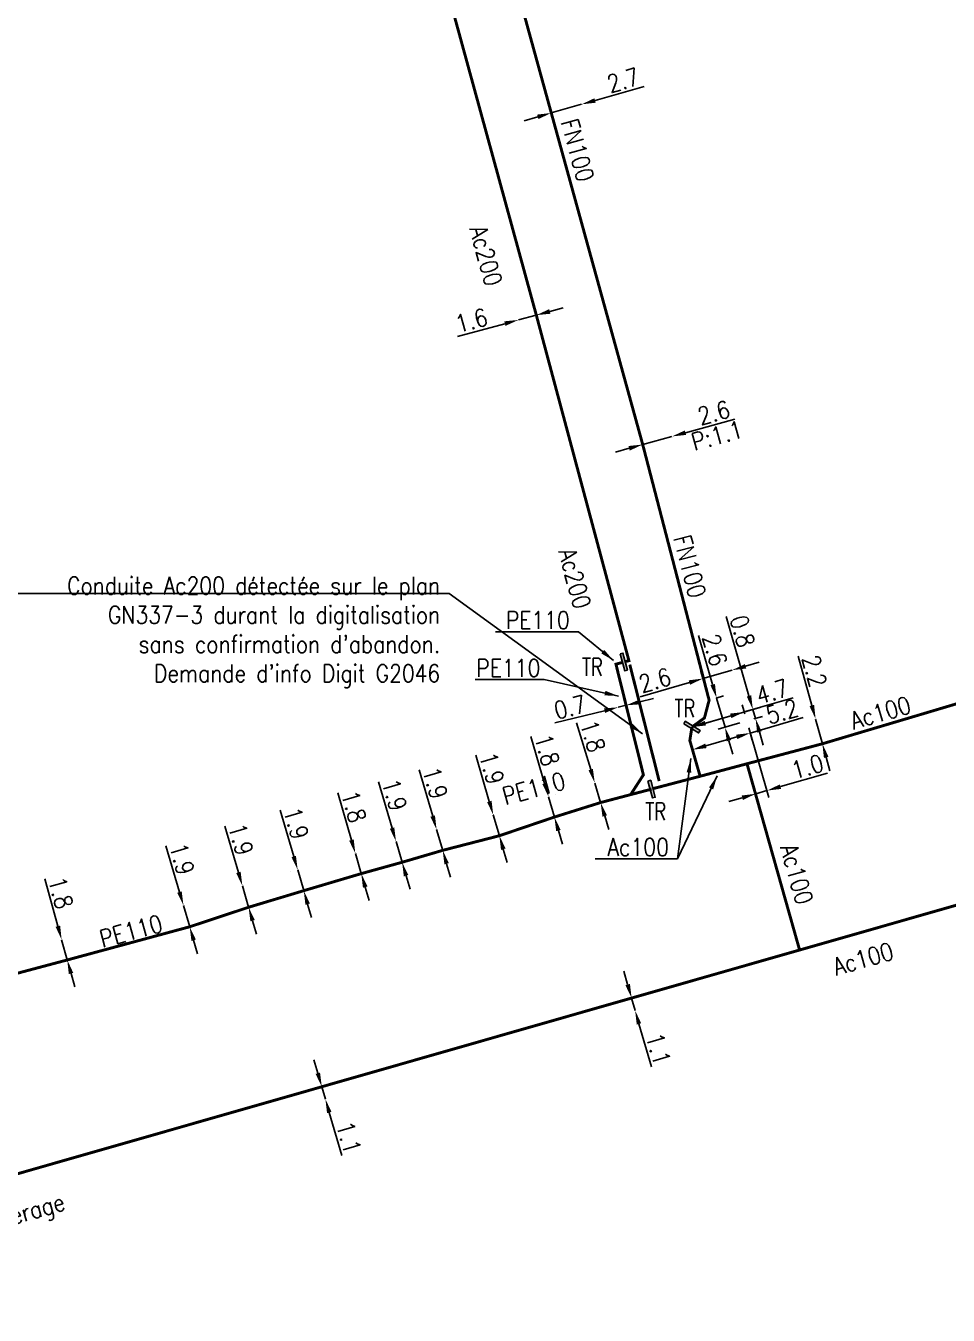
# Model space of a CAD drawing. Header units: millimetres. Extents: x 100511 to 101004, y 121645 to 122002.
# Drawn here: x 100764.4 to 100843.3, y 121654.3 to 121764.6 of the extents above; entities that cross this region are included whole.
import ezdxf
from ezdxf.enums import TextEntityAlignment as Align

# ---------------------------------------------------------------- set-up
doc = ezdxf.new("R2010")
doc.units = ezdxf.units.MM
doc.header["$PDMODE"] = 34
for name, pattern in [('L_25_AP', [2000, 1000, 1000]), ('L_25_FN', [2000, 1000, 1000]), ('L_25_PE', [2000, 1000, 1000])]:
    doc.linetypes.add(name, pattern=pattern)
doc.layers.get('0').update_dxf_attribs({"linetype": 'CONTINUOUS'})
doc.layers.get('Defpoints').update_dxf_attribs({"linetype": 'CONTINUOUS'})
for name, color, linetype in [('L_150', 1, 'CONTINUOUS'), ('L_150_NC', 1, 'CONTINUOUS'), ('L_340', 7, 'CONTINUOUS')]:
    doc.layers.add(name, color=color, linetype=linetype)
doc.layers.add('No_Print', color=7, linetype='CONTINUOUS', plot=False)
doc.styles.get("Standard").update_dxf_attribs({"font": 'romans.shx', "width": 0.85})
doc.dimstyles.get("Standard").update_dxf_attribs({"dimtxt": 1.5, "dimasz": 1.2, "dimexe": 0.625, "dimexo": 0.625, "dimgap": 0.25, "dimtad": 1, "dimdec": 1, "dimzin": 0, "dimdsep": 46, "dimtxsty": 'Standard', "dimcen": -0.5, "dimadec": 0, "dimazin": 0, "dimtfac": 1, "dimtdec": 1, "dimtmove": 0, "dimatfit": 3, "dimfxl": 1, "dimtolj": 1, "dimtzin": 0, "dimarcsym": 0})

# ---------------------------------------------------------------- blocks, each defined once
blk = doc.blocks.new('*D38')
at = {"layer": 'Defpoints', "color": 0, "linetype": 'Continuous'}
for p in [(100826.08, 121705.13), (100826.1, 121701.46), (100827.81, 121699.16)]:
    blk.add_point(p, dxfattribs=at)
at = {"layer": 'L_150', "color": 0, "linetype": 'Continuous', "lineweight": -2}
for p, q in [((100826.26, 121704.52), (100827.98, 121698.56)), ((100826.28, 121700.86), (100827.02, 121698.28)), ((100828.96, 121699.5), (100832.98, 121700.66)), ((100826.85, 121698.89), (100827.81, 121699.16)), ((100825.69, 121698.55), (100824.54, 121698.22))]:
    blk.add_line(p, q, dxfattribs=at)
at = {"layer": 'L_150', "color": 0, "linetype": 'Continuous'}
for points in [[(100828.9, 121699.69), (100829.02, 121699.31), (100827.81, 121699.16)], [(100825.64, 121698.74), (100825.75, 121698.36), (100826.85, 121698.89)]]:
    blk.add_solid(points, dxfattribs=at)
at = {"layer": 'L_150', "color": 0, "linetype": 'Continuous', "insert": (100831.27, 121701.21), "char_height": 1.5, "attachment_point": 5, "rotation": 16.1461}
blk.add_mtext('\\A1;1.0', dxfattribs=at)
blk = doc.blocks.new('*D39')
at = {"layer": 'Defpoints', "color": 0, "linetype": 'Continuous'}
for p in [(100816.23, 121681.41), (100816.53, 121680.35), (100816.53, 121680.35)]:
    blk.add_point(p, dxfattribs=at)
at = {"layer": 'L_150', "color": 0, "linetype": 'Continuous', "lineweight": -2}
for p, q in [((100815.89, 121682.56), (100815.56, 121683.72)), ((100816.23, 121681.41), (100816.53, 121680.35)), ((100816.86, 121679.2), (100817.92, 121675.52))]:
    blk.add_line(p, q, dxfattribs=at)
at = {"layer": 'L_150', "color": 0, "linetype": 'Continuous'}
for points in [[(100816.09, 121682.62), (100815.7, 121682.51), (100816.23, 121681.41)], [(100817.05, 121679.25), (100816.67, 121679.14), (100816.53, 121680.35)]]:
    blk.add_solid(points, dxfattribs=at)
at = {"layer": 'L_150', "color": 0, "linetype": 'Continuous', "insert": (100818.52, 121677.06), "char_height": 1.5, "attachment_point": 5, "rotation": 286.0248}
blk.add_mtext('\\A1;1.1', dxfattribs=at)
blk = doc.blocks.new('*D40')
at = {"layer": 'Defpoints', "color": 0, "linetype": 'Continuous'}
for p in [(100831.97, 121705.29), (100831.97, 121705.29), (100832.55, 121703.17)]:
    blk.add_point(p, dxfattribs=at)
at = {"layer": 'L_150', "color": 0, "linetype": 'Continuous', "lineweight": -2}
for p, q in [((100831.65, 121706.44), (100830.48, 121710.66)), ((100832.55, 121703.17), (100831.97, 121705.29)), ((100832.87, 121702.01), (100833.19, 121700.85))]:
    blk.add_line(p, q, dxfattribs=at)
at = {"layer": 'L_150', "color": 0, "linetype": 'Continuous'}
for points in [[(100831.84, 121706.5), (100831.45, 121706.39), (100831.97, 121705.29)], [(100833.07, 121702.06), (100832.68, 121701.96), (100832.55, 121703.17)]]:
    blk.add_solid(points, dxfattribs=at)
at = {"layer": 'L_150', "color": 0, "linetype": 'Continuous', "insert": (100831.87, 121709.39), "char_height": 1.5, "attachment_point": 5, "rotation": 285.4907}
blk.add_mtext('\\A1;2.2', dxfattribs=at)
blk = doc.blocks.new('*D41')
at = {"layer": 'Defpoints', "color": 0, "linetype": 'Continuous'}
for p in [(100815.08, 121706.29), (100815.08, 121706.29), (100815.76, 121706.46)]:
    blk.add_point(p, dxfattribs=at)
at = {"layer": 'L_150', "color": 0, "linetype": 'Continuous', "lineweight": -2}
for p, q in [((100816.93, 121706.75), (100818.09, 121707.04)), ((100813.92, 121706), (100809.67, 121704.95)), ((100815.76, 121706.46), (100815.08, 121706.29))]:
    blk.add_line(p, q, dxfattribs=at)
at = {"layer": 'L_150', "color": 0, "linetype": 'Continuous'}
for points in [[(100816.88, 121706.94), (100816.97, 121706.55), (100815.76, 121706.46)], [(100813.87, 121706.2), (100813.97, 121705.81), (100815.08, 121706.29)]]:
    blk.add_solid(points, dxfattribs=at)
at = {"layer": 'L_150', "color": 0, "linetype": 'Continuous', "insert": (100810.97, 121706.3), "char_height": 1.5, "attachment_point": 5, "rotation": 13.9279}
blk.add_mtext('\\A1;0.7', dxfattribs=at)
blk = doc.blocks.new('*D42')
at = {"layer": 'Defpoints', "color": 0, "linetype": 'Continuous'}
for p in [(100813.08, 121699.81), (100813.08, 121699.81), (100813.58, 121698.14)]:
    blk.add_point(p, dxfattribs=at)
at = {"layer": 'L_150', "color": 0, "linetype": 'Continuous', "lineweight": -2}
for p, q in [((100812.73, 121700.96), (100811.52, 121704.97)), ((100813.58, 121698.14), (100813.08, 121699.81)), ((100813.93, 121696.99), (100814.27, 121695.84))]:
    blk.add_line(p, q, dxfattribs=at)
at = {"layer": 'L_150', "color": 0, "linetype": 'Continuous'}
for points in [[(100812.92, 121701.02), (100812.54, 121700.9), (100813.08, 121699.81)], [(100814.12, 121697.05), (100813.74, 121696.93), (100813.58, 121698.14)]]:
    blk.add_solid(points, dxfattribs=at)
at = {"layer": 'L_150', "color": 0, "linetype": 'Continuous', "insert": (100812.91, 121703.83), "char_height": 1.5, "attachment_point": 5, "rotation": 286.7481}
blk.add_mtext('\\A1;1.8', dxfattribs=at)
blk = doc.blocks.new('*D43')
at = {"layer": 'Defpoints', "color": 0, "linetype": 'Continuous'}
for p in [(100809.13, 121698.62), (100809.13, 121698.62), (100809.63, 121696.9)]:
    blk.add_point(p, dxfattribs=at)
at = {"layer": 'L_150', "color": 0, "linetype": 'Continuous', "lineweight": -2}
for p, q in [((100808.79, 121699.78), (100807.61, 121703.8)), ((100809.63, 121696.9), (100809.13, 121698.62)), ((100809.72, 121698.8), (100809.72, 121698.8)), ((100810.23, 121697.07), (100810.23, 121697.07)), ((100809.97, 121695.74), (100810.31, 121694.59))]:
    blk.add_line(p, q, dxfattribs=at)
at = {"layer": 'L_150', "color": 0, "linetype": 'Continuous'}
for points in [[(100808.98, 121699.83), (100808.6, 121699.72), (100809.13, 121698.62)], [(100810.16, 121695.8), (100809.78, 121695.69), (100809.63, 121696.9)]]:
    blk.add_solid(points, dxfattribs=at)
at = {"layer": 'L_150', "color": 0, "linetype": 'Continuous', "insert": (100808.99, 121702.64), "char_height": 1.5, "attachment_point": 5, "rotation": 286.3349}
blk.add_mtext('\\A1;1.8', dxfattribs=at)
blk = doc.blocks.new('*D44')
at = {"layer": 'Defpoints', "color": 0, "linetype": 'Continuous'}
for p in [(100804.4, 121697.08), (100804.4, 121697.08), (100804.92, 121695.3)]:
    blk.add_point(p, dxfattribs=at)
at = {"layer": 'L_150', "color": 0, "linetype": 'Continuous', "lineweight": -2}
for p, q in [((100804.06, 121698.23), (100802.9, 121702.19)), ((100804.92, 121695.3), (100804.4, 121697.08)), ((100805.25, 121694.15), (100805.59, 121693))]:
    blk.add_line(p, q, dxfattribs=at)
at = {"layer": 'L_150', "color": 0, "linetype": 'Continuous'}
for points in [[(100804.25, 121698.29), (100803.87, 121698.17), (100804.4, 121697.08)], [(100805.45, 121694.21), (100805.06, 121694.09), (100804.92, 121695.3)]]:
    blk.add_solid(points, dxfattribs=at)
at = {"layer": 'L_150', "color": 0, "linetype": 'Continuous', "insert": (100804.27, 121701.07), "char_height": 1.5, "attachment_point": 5, "rotation": 286.3347}
blk.add_mtext('\\A1;1.9', dxfattribs=at)
blk = doc.blocks.new('*D45')
at = {"layer": 'Defpoints', "color": 0, "linetype": 'Continuous'}
for p in [(100799.55, 121695.83), (100799.55, 121695.83), (100800.07, 121694.05)]:
    blk.add_point(p, dxfattribs=at)
at = {"layer": 'L_150', "color": 0, "linetype": 'Continuous', "lineweight": -2}
for p, q in [((100799.22, 121696.98), (100798.05, 121700.94)), ((100800.07, 121694.05), (100799.55, 121695.83)), ((100800.41, 121692.9), (100800.75, 121691.75))]:
    blk.add_line(p, q, dxfattribs=at)
at = {"layer": 'L_150', "color": 0, "linetype": 'Continuous'}
for points in [[(100799.41, 121697.04), (100799.02, 121696.92), (100799.55, 121695.83)], [(100800.6, 121692.96), (100800.22, 121692.85), (100800.07, 121694.05)]]:
    blk.add_solid(points, dxfattribs=at)
at = {"layer": 'L_150', "color": 0, "linetype": 'Continuous', "insert": (100799.43, 121699.82), "char_height": 1.5, "attachment_point": 5, "rotation": 286.3347}
blk.add_mtext('\\A1;1.9', dxfattribs=at)
blk = doc.blocks.new('*D46')
at = {"layer": 'Defpoints', "color": 0, "linetype": 'Continuous'}
for p in [(100826.08, 121705.13), (100826.38, 121704.09), (100822.09, 121700.39)]:
    blk.add_point(p, dxfattribs=at)
at = {"layer": 'L_150', "color": 0, "linetype": 'Continuous', "lineweight": -2}
for p, q in [((100826.38, 121704.09), (100830.91, 121705.41)), ((100822.59, 121703), (100825.23, 121703.76)), ((100826.26, 121704.52), (100826.55, 121703.49)), ((100821.92, 121700.99), (100821.26, 121703.26))]:
    blk.add_line(p, q, dxfattribs=at)
at = {"layer": 'L_150', "color": 0, "linetype": 'Continuous'}
for points in [[(100825.17, 121703.95), (100825.28, 121703.57), (100826.38, 121704.09)], [(100822.53, 121703.19), (100822.64, 121702.8), (100821.43, 121702.66)]]:
    blk.add_solid(points, dxfattribs=at)
at = {"layer": 'L_150', "color": 0, "linetype": 'Continuous', "insert": (100829.1, 121705.92), "char_height": 1.5, "attachment_point": 5, "rotation": 16.1461}
blk.add_mtext('\\A1;5.2', dxfattribs=at)
blk = doc.blocks.new('*D47')
at = {"layer": 'Defpoints', "color": 0, "linetype": 'Continuous'}
for p in [(100825.86, 121705.89), (100821.39, 121704.6), (100826.08, 121705.13)]:
    blk.add_point(p, dxfattribs=at)
at = {"layer": 'L_340', "color": 0, "linetype": 'Continuous', "lineweight": -2}
for p, q in [((100825.86, 121705.89), (100830.06, 121707.11)), ((100825.91, 121705.73), (100825.68, 121706.49)), ((100822.54, 121704.93), (100824.71, 121705.56))]:
    blk.add_line(p, q, dxfattribs=at)
at = {"layer": 'L_340', "color": 0, "linetype": 'Continuous'}
for points in [[(100824.65, 121705.75), (100824.76, 121705.37), (100825.86, 121705.89)], [(100822.49, 121705.13), (100822.6, 121704.74), (100821.39, 121704.6)]]:
    blk.add_solid(points, dxfattribs=at)
at = {"layer": 'L_340', "color": 0, "linetype": 'Continuous', "insert": (100828.26, 121707.63), "char_height": 1.5, "attachment_point": 5, "rotation": 16.1461}
blk.add_mtext('\\A1;4.7', dxfattribs=at)
blk = doc.blocks.new('*D48')
at = {"layer": 'Defpoints', "color": 0, "linetype": 'Continuous'}
for p in [(100821.39, 121704.6), (100826.08, 121705.13), (100826.83, 121705.34)]:
    blk.add_point(p, dxfattribs=at)
at = {"layer": 'L_340', "color": 0, "linetype": 'Continuous', "lineweight": -2}
for p, q in [((100826.27, 121707.26), (100824.31, 121714.05)), ((100821.99, 121704.77), (100827.2, 121706.28)), ((100826.83, 121705.34), (100826.6, 121706.11)), ((100826.68, 121705.3), (100827.43, 121705.51)), ((100827.16, 121704.19), (100827.49, 121703.04))]:
    blk.add_line(p, q, dxfattribs=at)
at = {"layer": 'L_340', "color": 0, "linetype": 'Continuous'}
for points in [[(100826.46, 121707.32), (100826.08, 121707.21), (100826.6, 121706.11)], [(100827.35, 121704.24), (100826.97, 121704.13), (100826.83, 121705.34)]]:
    blk.add_solid(points, dxfattribs=at)
at = {"layer": 'L_340', "color": 0, "linetype": 'Continuous', "insert": (100825.71, 121712.8), "char_height": 1.5, "attachment_point": 5, "rotation": 286.1461}
blk.add_mtext('\\A1;0.8', dxfattribs=at)
blk = doc.blocks.new('*D49')
at = {"layer": 'Defpoints', "color": 0, "linetype": 'Continuous'}
for p in [(100824.82, 121709.47), (100824.82, 121709.47), (100822.86, 121706.9)]:
    blk.add_point(p, dxfattribs=at)
at = {"layer": 'L_150', "color": 0, "linetype": 'Continuous', "lineweight": -2}
for p, q in [((100825.98, 121709.8), (100827.13, 121710.14)), ((100822.69, 121707.5), (100822.15, 121709.35)), ((100824.82, 121709.47), (100822.33, 121708.75)), ((100821.17, 121708.41), (100816.97, 121707.2))]:
    blk.add_line(p, q, dxfattribs=at)
at = {"layer": 'L_150', "color": 0, "linetype": 'Continuous'}
for points in [[(100825.92, 121709.99), (100826.03, 121709.61), (100824.82, 121709.47)], [(100821.12, 121708.6), (100821.23, 121708.22), (100822.33, 121708.75)]]:
    blk.add_solid(points, dxfattribs=at)
at = {"layer": 'L_150', "color": 0, "linetype": 'Continuous', "insert": (100818.22, 121708.6), "char_height": 1.5, "attachment_point": 5, "rotation": 16.1461}
blk.add_mtext('\\A1;2.6', dxfattribs=at)
blk = doc.blocks.new('*D50')
at = {"layer": 'Defpoints', "color": 0, "linetype": 'Continuous'}
for p in [(100822.86, 121706.9), (100824.22, 121704.59), (100826.08, 121705.13)]:
    blk.add_point(p, dxfattribs=at)
at = {"layer": 'L_150', "color": 0, "linetype": 'Continuous', "lineweight": -2}
for p, q in [((100823.16, 121708.24), (100821.95, 121712.44)), ((100823.46, 121707.07), (100824.1, 121707.26)), ((100824.22, 121704.59), (100823.5, 121707.08)), ((100825.48, 121704.95), (100823.62, 121704.41)), ((100824.55, 121703.43), (100824.89, 121702.28))]:
    blk.add_line(p, q, dxfattribs=at)
at = {"layer": 'L_150', "color": 0, "linetype": 'Continuous'}
for points in [[(100823.36, 121708.29), (100822.97, 121708.18), (100823.5, 121707.08)], [(100824.75, 121703.49), (100824.36, 121703.38), (100824.22, 121704.59)]]:
    blk.add_solid(points, dxfattribs=at)
at = {"layer": 'L_150', "color": 0, "linetype": 'Continuous', "insert": (100823.35, 121711.19), "char_height": 1.5, "attachment_point": 5, "rotation": 286.1461}
blk.add_mtext('\\A1;2.6', dxfattribs=at)
blk = doc.blocks.new('*D51')
at = {"layer": 'Defpoints', "color": 0, "linetype": 'Continuous'}
for p in [(100819.68, 121729.47), (100819.68, 121729.47), (100817.18, 121728.78)]:
    blk.add_point(p, dxfattribs=at)
at = {"layer": 'L_150', "color": 0, "linetype": 'Continuous', "lineweight": -2}
for p, q in [((100820.84, 121729.79), (100825.05, 121730.96)), ((100817.18, 121728.78), (100819.68, 121729.47)), ((100816.02, 121728.46), (100814.86, 121728.13))]:
    blk.add_line(p, q, dxfattribs=at)
at = {"layer": 'L_150', "color": 0, "linetype": 'Continuous'}
for points in [[(100820.78, 121729.98), (100820.89, 121729.6), (100819.68, 121729.47)], [(100815.97, 121728.65), (100816.07, 121728.26), (100817.18, 121728.78)]]:
    blk.add_solid(points, dxfattribs=at)
at = {"layer": 'L_150', "color": 0, "linetype": 'Continuous', "insert": (100823.26, 121731.5), "char_height": 1.5, "attachment_point": 5, "rotation": 15.494}
blk.add_mtext('\\A1;2.6', dxfattribs=at)
blk = doc.blocks.new('*D52')
at = {"layer": 'Defpoints', "color": 0, "linetype": 'Continuous'}
for p in [(100767.48, 121686.4), (100767.48, 121686.4), (100767.96, 121684.67)]:
    blk.add_point(p, dxfattribs=at)
at = {"layer": 'L_150', "color": 0, "linetype": 'Continuous', "lineweight": -2}
for p, q in [((100767.15, 121687.56), (100766.03, 121691.6)), ((100767.96, 121684.67), (100767.48, 121686.4)), ((100768.28, 121683.51), (100768.6, 121682.36))]:
    blk.add_line(p, q, dxfattribs=at)
at = {"layer": 'L_150', "color": 0, "linetype": 'Continuous'}
for points in [[(100767.35, 121687.61), (100766.96, 121687.51), (100767.48, 121686.4)], [(100768.47, 121683.57), (100768.09, 121683.46), (100767.96, 121684.67)]]:
    blk.add_solid(points, dxfattribs=at)
at = {"layer": 'L_150', "color": 0, "linetype": 'Continuous', "insert": (100767.4, 121690.42), "char_height": 1.5, "attachment_point": 5, "rotation": 285.5466}
blk.add_mtext('\\A1;1.8', dxfattribs=at)
blk = doc.blocks.new('*D53')
at = {"layer": 'Defpoints', "color": 0, "linetype": 'Continuous'}
for p in [(100777.9, 121689.33), (100777.9, 121689.33), (100778.43, 121687.51)]:
    blk.add_point(p, dxfattribs=at)
at = {"layer": 'L_150', "color": 0, "linetype": 'Continuous', "lineweight": -2}
for p, q in [((100777.56, 121690.48), (100776.4, 121694.44)), ((100778.43, 121687.51), (100777.9, 121689.33)), ((100778.77, 121686.35), (100779.11, 121685.2))]:
    blk.add_line(p, q, dxfattribs=at)
at = {"layer": 'L_150', "color": 0, "linetype": 'Continuous'}
for points in [[(100777.75, 121690.54), (100777.37, 121690.42), (100777.9, 121689.33)], [(100778.96, 121686.41), (100778.58, 121686.3), (100778.43, 121687.51)]]:
    blk.add_solid(points, dxfattribs=at)
at = {"layer": 'L_150', "color": 0, "linetype": 'Continuous', "insert": (100777.77, 121693.32), "char_height": 1.5, "attachment_point": 5, "rotation": 286.3353}
blk.add_mtext('\\A1;1.9', dxfattribs=at)
blk = doc.blocks.new('*D54')
at = {"layer": 'Defpoints', "color": 0, "linetype": 'Continuous'}
for p in [(100782.94, 121691.01), (100782.94, 121691.01), (100783.47, 121689.18)]:
    blk.add_point(p, dxfattribs=at)
at = {"layer": 'L_150', "color": 0, "linetype": 'Continuous', "lineweight": -2}
for p, q in [((100782.6, 121692.16), (100781.44, 121696.12)), ((100783.47, 121689.18), (100782.94, 121691.01)), ((100783.81, 121688.03), (100784.15, 121686.88))]:
    blk.add_line(p, q, dxfattribs=at)
at = {"layer": 'L_150', "color": 0, "linetype": 'Continuous'}
for points in [[(100782.79, 121692.22), (100782.41, 121692.1), (100782.94, 121691.01)], [(100784, 121688.09), (100783.62, 121687.98), (100783.47, 121689.18)]]:
    blk.add_solid(points, dxfattribs=at)
at = {"layer": 'L_150', "color": 0, "linetype": 'Continuous', "insert": (100782.81, 121695), "char_height": 1.5, "attachment_point": 5, "rotation": 286.3349}
blk.add_mtext('\\A1;1.9', dxfattribs=at)
blk = doc.blocks.new('*D55')
at = {"layer": 'Defpoints', "color": 0, "linetype": 'Continuous'}
for p in [(100787.67, 121692.37), (100787.67, 121692.37), (100788.19, 121690.6)]:
    blk.add_point(p, dxfattribs=at)
at = {"layer": 'L_150', "color": 0, "linetype": 'Continuous', "lineweight": -2}
for p, q in [((100787.33, 121693.53), (100786.17, 121697.49)), ((100787.07, 121692.2), (100787.07, 121692.2)), ((100788.19, 121690.6), (100787.67, 121692.37)), ((100787.59, 121690.42), (100787.59, 121690.42)), ((100788.52, 121689.45), (100788.86, 121688.3))]:
    blk.add_line(p, q, dxfattribs=at)
at = {"layer": 'L_150', "color": 0, "linetype": 'Continuous'}
for points in [[(100787.52, 121693.58), (100787.14, 121693.47), (100787.67, 121692.37)], [(100788.71, 121689.5), (100788.33, 121689.39), (100788.19, 121690.6)]]:
    blk.add_solid(points, dxfattribs=at)
at = {"layer": 'L_150', "color": 0, "linetype": 'Continuous', "insert": (100787.54, 121696.36), "char_height": 1.5, "attachment_point": 5, "rotation": 286.3347}
blk.add_mtext('\\A1;1.9', dxfattribs=at)
blk = doc.blocks.new('*D56')
at = {"layer": 'Defpoints', "color": 0, "linetype": 'Continuous'}
for p in [(100792.6, 121693.78), (100792.6, 121693.78), (100793.11, 121692.06)]:
    blk.add_point(p, dxfattribs=at)
at = {"layer": 'L_150', "color": 0, "linetype": 'Continuous', "lineweight": -2}
for p, q in [((100792.26, 121694.93), (100791.09, 121698.96)), ((100793.11, 121692.06), (100792.6, 121693.78)), ((100793.44, 121690.9), (100793.78, 121689.75))]:
    blk.add_line(p, q, dxfattribs=at)
at = {"layer": 'L_150', "color": 0, "linetype": 'Continuous'}
for points in [[(100792.46, 121694.99), (100792.07, 121694.88), (100792.6, 121693.78)], [(100793.64, 121690.96), (100793.25, 121690.85), (100793.11, 121692.06)]]:
    blk.add_solid(points, dxfattribs=at)
at = {"layer": 'L_150', "color": 0, "linetype": 'Continuous', "insert": (100792.47, 121697.8), "char_height": 1.5, "attachment_point": 5, "rotation": 286.3347}
blk.add_mtext('\\A1;1.8', dxfattribs=at)
blk = doc.blocks.new('*D57')
at = {"layer": 'Defpoints', "color": 0, "linetype": 'Continuous'}
for p in [(100796.08, 121694.81), (100796.08, 121694.81), (100796.6, 121693.03)]:
    blk.add_point(p, dxfattribs=at)
at = {"layer": 'L_150', "color": 0, "linetype": 'Continuous', "lineweight": -2}
for p, q in [((100795.74, 121695.96), (100794.57, 121699.92)), ((100796.6, 121693.03), (100796.08, 121694.81)), ((100796.94, 121691.88), (100797.28, 121690.73))]:
    blk.add_line(p, q, dxfattribs=at)
at = {"layer": 'L_150', "color": 0, "linetype": 'Continuous'}
for points in [[(100795.93, 121696.01), (100795.55, 121695.9), (100796.08, 121694.81)], [(100797.13, 121691.94), (100796.75, 121691.82), (100796.6, 121693.03)]]:
    blk.add_solid(points, dxfattribs=at)
at = {"layer": 'L_150', "color": 0, "linetype": 'Continuous', "insert": (100795.95, 121698.8), "char_height": 1.5, "attachment_point": 5, "rotation": 286.3932}
blk.add_mtext('\\A1;1.9', dxfattribs=at)
blk = doc.blocks.new('*D73')
at = {"layer": 'Defpoints', "color": 0, "linetype": 'Continuous'}
for p in [(100789.73, 121673.82), (100790.04, 121672.77), (100790.04, 121672.77)]:
    blk.add_point(p, dxfattribs=at)
at = {"layer": 'L_150', "color": 0, "linetype": 'Continuous', "lineweight": -2}
for p, q in [((100789.39, 121674.97), (100789.06, 121676.13)), ((100789.73, 121673.82), (100790.04, 121672.77)), ((100790.37, 121671.61), (100791.44, 121667.94))]:
    blk.add_line(p, q, dxfattribs=at)
at = {"layer": 'L_150', "color": 0, "linetype": 'Continuous'}
for points in [[(100789.58, 121675.03), (100789.2, 121674.92), (100789.73, 121673.82)], [(100790.56, 121671.67), (100790.18, 121671.56), (100790.04, 121672.77)]]:
    blk.add_solid(points, dxfattribs=at)
at = {"layer": 'L_150', "color": 0, "linetype": 'Continuous', "insert": (100792.04, 121669.48), "char_height": 1.5, "attachment_point": 5, "rotation": 286.2611}
blk.add_mtext('\\A1;1.1', dxfattribs=at)
blk = doc.blocks.new('*D87')
at = {"layer": 'Defpoints', "color": 0, "linetype": 'Continuous'}
for p in [(100806.55, 121739.44), (100806.55, 121739.44), (100808.08, 121739.85)]:
    blk.add_point(p, dxfattribs=at)
at = {"layer": 'L_150', "color": 0, "linetype": 'Continuous', "lineweight": -2}
for p, q in [((100809.23, 121740.16), (100810.39, 121740.47)), ((100805.39, 121739.12), (100801.35, 121738.03)), ((100808.08, 121739.85), (100806.55, 121739.44))]:
    blk.add_line(p, q, dxfattribs=at)
at = {"layer": 'L_150', "color": 0, "linetype": 'Continuous'}
for points in [[(100809.18, 121740.36), (100809.29, 121739.97), (100808.08, 121739.85)], [(100805.34, 121739.32), (100805.44, 121738.93), (100806.55, 121739.44)]]:
    blk.add_solid(points, dxfattribs=at)
at = {"layer": 'L_150', "color": 0, "linetype": 'Continuous', "insert": (100802.53, 121739.39), "char_height": 1.5, "attachment_point": 5, "rotation": 15.1174}
blk.add_mtext('\\A1;1.6', dxfattribs=at)
blk = doc.blocks.new('L_340_19')
at = {"linetype": 'Continuous'}
blk.add_hatch(color=0, dxfattribs=at).paths.add_polyline_path([(0.125, 0.75), (-0.125, 0.75), (-0.125, -0.75), (0.125, -0.75)])
at = {"color": 0, "linetype": 'Continuous'}
blk.add_lwpolyline([(-0.125, 0.75), (0.125, 0.75), (0.125, -0.75), (-0.125, -0.75)], close=True, dxfattribs=at)
at = {"color": 0, "linetype": 'Continuous', "width": 0.75}
for tag, height, flags, p in [('TR', 1.5, 8, (0, 3)), ('DEF_LEG', 1.2, 3, (0, -5)), ('DEF_COUP', 1.2, 3, (0, -7.5)), ('DEF_TYPE', 1.2, 3, (0, -10))]:
    blk.add_attdef(tag, text='', height=height, dxfattribs=dict(at, flags=flags)).set_placement(p, align=Align.MIDDLE)
blk = doc.blocks.new('*D97')
at = {"layer": 'Defpoints', "color": 0, "linetype": 'Continuous'}
for p in [(100811.95, 121757.89), (100811.95, 121757.89), (100809.36, 121757.15)]:
    blk.add_point(p, dxfattribs=at)
at = {"layer": 'L_150', "color": 0, "linetype": 'Continuous', "lineweight": -2}
for p, q in [((100813.11, 121758.22), (100817.31, 121759.42)), ((100809.36, 121757.15), (100811.95, 121757.89)), ((100808.2, 121756.82), (100807.05, 121756.49))]:
    blk.add_line(p, q, dxfattribs=at)
at = {"layer": 'L_150', "color": 0, "linetype": 'Continuous'}
for points in [[(100813.05, 121758.41), (100813.16, 121758.03), (100811.95, 121757.89)], [(100808.15, 121757.01), (100808.26, 121756.63), (100809.36, 121757.15)]]:
    blk.add_solid(points, dxfattribs=at)
at = {"layer": 'L_150', "color": 0, "linetype": 'Continuous', "insert": (100815.51, 121759.95), "char_height": 1.5, "attachment_point": 5, "rotation": 15.9672}
blk.add_mtext('\\A1;2.7', dxfattribs=at)
blk = doc.blocks.new('*D102')
at = {"layer": 'Defpoints', "color": 0, "linetype": 'Continuous'}
for p in [(100821.39, 121704.6), (100826.08, 121705.13), (100826.83, 121705.34)]:
    blk.add_point(p, dxfattribs=at)
at = {"layer": 'L_340', "color": 0, "linetype": 'Continuous', "lineweight": -2}
for p, q in [((100826.27, 121707.26), (100824.31, 121714.05)), ((100821.99, 121704.77), (100827.2, 121706.28)), ((100826.83, 121705.34), (100826.6, 121706.11)), ((100826.68, 121705.3), (100827.43, 121705.51)), ((100827.16, 121704.19), (100827.49, 121703.04))]:
    blk.add_line(p, q, dxfattribs=at)
at = {"layer": 'L_340', "color": 0, "linetype": 'Continuous'}
for points in [[(100826.46, 121707.32), (100826.08, 121707.21), (100826.6, 121706.11)], [(100827.35, 121704.24), (100826.97, 121704.13), (100826.83, 121705.34)]]:
    blk.add_solid(points, dxfattribs=at)
at = {"layer": 'L_340', "color": 0, "linetype": 'Continuous', "insert": (100825.71, 121712.8), "char_height": 1.5, "attachment_point": 5, "rotation": 286.1461}
blk.add_mtext('\\A1;0.8', dxfattribs=at)
blk = doc.blocks.new('*D103')
at = {"layer": 'Defpoints', "color": 0, "linetype": 'Continuous'}
for p in [(100825.86, 121705.89), (100821.39, 121704.6), (100826.08, 121705.13)]:
    blk.add_point(p, dxfattribs=at)
at = {"layer": 'L_340', "color": 0, "linetype": 'Continuous', "lineweight": -2}
for p, q in [((100825.86, 121705.89), (100830.06, 121707.11)), ((100825.91, 121705.73), (100825.68, 121706.49)), ((100822.54, 121704.93), (100824.71, 121705.56))]:
    blk.add_line(p, q, dxfattribs=at)
at = {"layer": 'L_340', "color": 0, "linetype": 'Continuous'}
for points in [[(100824.65, 121705.75), (100824.76, 121705.37), (100825.86, 121705.89)], [(100822.49, 121705.13), (100822.6, 121704.74), (100821.39, 121704.6)]]:
    blk.add_solid(points, dxfattribs=at)
at = {"layer": 'L_340', "color": 0, "linetype": 'Continuous', "insert": (100828.26, 121707.63), "char_height": 1.5, "attachment_point": 5, "rotation": 16.1461}
blk.add_mtext('\\A1;4.7', dxfattribs=at)

msp = doc.modelspace()

# ---------------------------------------------------------------- linework, layer by layer
at = {"layer": 'L_150', "linetype": 'L_25_AP', "flags": 128}
for points in [[(100815.68, 121710.2, 0.25, 0.25, 0), (100816, 121710.28, 0.25, 0.25, 0), (100808.08, 121739.85, 0.25, 0.25, 0), (100800.69, 121766.83, 0.25, 0.25, 0), (100799.37, 121771.66, 0.25, 0.25, 0), (100795.51, 121795.21, 0.25, 0.25, 0), (100793.2, 121820.94, 0.25, 0.25, 0), (100787.05, 121863.9, 0.25, 0.25, 0), (100783.13, 121887.81, 0.25, 0.25, 0), (100776.29, 121936.49, 0.25, 0.25, 0), (100772.67, 121959.26, 0.25, 0.25, 0), (100772.67, 121959.26, 0.25, 0.25, 0), (100772.67, 121959.26, 0.25, 0.25, 0), (100765.34, 121990.83, 0.25, 0.25, 0), (100764.78, 121993.86, 0.25, 0.25, 0), (100771.32, 121995.82, 0.25, 0.25, 0), (100785.29, 122000, 0, 0, 0)], [(100818.06, 121699.33, 0.25, 0.25, 0), (100822.09, 121700.39, 0.25, 0.25, 0), (100826.1, 121701.46, 0.25, 0.25, 0), (100832.55, 121703.17, 0.25, 0.25, 0), (100918.84, 121728.9, 0.25, 0.25, 0), (100928.16, 121731.68, 0.25, 0.25, 0), (100928.51, 121732.4, 0.25, 0.25, 0), (100930.89, 121733.11, 0.25, 0.25, 0), (100931.59, 121732.67, 0.25, 0.25, 0), (100950.81, 121738.21, 0.25, 0.25, 0), (100956.88, 121740.16, 0.25, 0.25, 0), (100960.23, 121741.24, 0.25, 0.25, 0), (100992.23, 121751.07, 0.25, 0.25, 0), (100996.96, 121752.52, 0, 0, 0)]]:
    msp.add_lwpolyline(points, format="xyseb", dxfattribs=at)
at = {"layer": 'L_150', "linetype": 'L_25_FN', "flags": 128}
msp.add_lwpolyline([(100821.39, 121704.6, 0.25, 0.25, 0), (100822.46, 121705.38, 0.25, 0.25, 0), (100822.86, 121706.9, 0.25, 0.25, 0), (100817.18, 121728.78, 0.25, 0.25, 0), (100809.36, 121757.15, 0.25, 0.25, 0), (100804.11, 121776.21, 0.25, 0.25, 0), (100802.43, 121785.9, 0.25, 0.25, 0), (100799.72, 121805.41, 0.25, 0.25, 0), (100792.87, 121851.32, 0.25, 0.25, 0), (100788.45, 121878.91, 0.25, 0.25, 0), (100788.45, 121878.91, 0.25, 0.25, 0), (100788.45, 121878.91, 0.25, 0.25, 0), (100787.32, 121887.15, 0, 0, 0)], format="xyseb", dxfattribs=at)
at = {"layer": 'L_150', "linetype": 'L_25_AP', "const_width": 0.25, "flags": 128}
msp.add_lwpolyline([(100746.43, 121661.35), (100747, 121661.59, -0.02753), (100747.03, 121661.6), (100789.73, 121673.82), (100816.23, 121681.41), (100830.6, 121685.52), (100873.05, 121697.67), (100876.78, 121698.65), (100907.18, 121707.34), (100925.64, 121712.81), (100946.55, 121719.32), (100982.78, 121730.65), (100986.2, 121731.8), (100986.9, 121734.2), (100988.31, 121734.73), (101000, 121739.1)], format="xyb", dxfattribs=at)
at = {"layer": 'L_150', "linetype": 'L_25_PE', "flags": 128}
msp.add_lwpolyline([(100815.44, 121710.13, 0.25, 0.25, 0), (100814.89, 121709.98, 0.25, 0.25, 0), (100815.76, 121706.46, 0.25, 0.25, 0), (100817.24, 121700.51, 0.25, 0.25, 0), (100816.15, 121698.82, 0, 0, 0)], format="xyseb", dxfattribs=at)
at = {"layer": 'L_150', "linetype": 'L_25_AP', "const_width": 0.25, "flags": 128}
for points in [[(100822.09, 121700.39), (100821.21, 121703.45), (100821.39, 121704.6)], [(100826.1, 121701.46), (100830.6, 121685.52)]]:
    msp.add_lwpolyline(points, dxfattribs=at)
at = {"layer": 'L_150', "linetype": 'L_25_PE', "const_width": 0.25, "flags": 128}
msp.add_lwpolyline([(100663.32, 121654.73), (100663.41, 121654.43), (100671.87, 121657.03), (100680.85, 121659.8), (100690.12, 121662.61), (100700.59, 121665.81), (100708.42, 121668.27), (100713.25, 121669.66), (100726.81, 121673.71), (100731.92, 121675.19), (100736.81, 121676.62), (100741.96, 121678.37), (100746.98, 121679.3), (100751.78, 121680.36), (100753.37, 121680.78), (100767.96, 121684.67), (100778.43, 121687.51), (100783.47, 121689.18), (100788.19, 121690.6), (100793.11, 121692.06), (100796.6, 121693.03), (100800.07, 121694.05), (100804.92, 121695.3), (100809.63, 121696.9), (100813.58, 121698.14), (100816.15, 121698.82), (100817.94, 121699.29)], dxfattribs=at)
at = {"layer": 'L_150_NC', "linetype": 'L_25_AP', "const_width": 0.25, "flags": 128}
msp.add_lwpolyline([(100816.08, 121709.94), (100816.24, 121709.3), (100818.59, 121699.98)], dxfattribs=at)

# ---------------------------------------------------------------- block references
at = {"layer": 'L_340'}
ref = msp.add_blockref('L_340_19', (100815.56, 121710.17), dxfattribs=dict(at, rotation=15.29656990224746))
ref.add_attrib('TR', 'TR', dxfattribs={"layer": '0', "color": 0, "linetype": 'Continuous', "height": 1.5, "width": 0.75, "flags": 8}).set_placement((100812.88, 121709.74), align=Align.MIDDLE)
ref = msp.add_blockref('L_340_19', (100821.39, 121704.6), dxfattribs=dict(at, rotation=58.40318581758286))
ref.add_attrib('TR', 'TR', dxfattribs={"layer": '0', "color": 0, "linetype": 'Continuous', "height": 1.5, "width": 0.75, "flags": 8}).set_placement((100820.79, 121706.2), align=Align.MIDDLE)
ref = msp.add_blockref('L_340_19', (100817.94, 121699.29), dxfattribs=dict(at, rotation=14.84641616857928))
ref.add_attrib('TR', 'TR', dxfattribs={"layer": '0', "color": 0, "linetype": 'Continuous', "height": 1.5, "width": 0.75, "flags": 8}).set_placement((100818.3, 121697.37), align=Align.MIDDLE)

# ---------------------------------------------------------------- texts
at = {"layer": 'L_150', "linetype": 'Continuous', "width": 0.85}
for s, rotation, p in [('FN100', 285.4059, (100810.16, 121756.4)), ('Ac200', 285.3146, (100802.36, 121747.26)), ('P:1.1', 15.494, (100821.61, 121728.23)), ('FN100', 284.5664, (100819.8, 121720.81)), ('Ac200', 284.9999, (100809.97, 121719.65)), ('Ac100', 15.949, (100835.21, 121704.39)), ('PE110', 15.1479, (100805.42, 121697.91)), ('Ac100', 285.7736, (100828.92, 121694.33)), ('PE110', 15.1479, (100770.97, 121685.7)), ('Ac100', 15.9667, (100833.72, 121683.32)), ('sans repérage', 15.977, (100756.07, 121659.92))]:
    msp.add_text(s, height=1.5, rotation=rotation, dxfattribs=at).set_placement(p)
at = {"layer": 'L_150', "linetype": 'Continuous', "char_height": 1.5, "attachment_point": 9}
for s, insert in [('\\A1;PE110', (100810.94, 121713)), ('\\A1;PE110', (100808.42, 121708.91)), ('\\A1;Ac100', (100819.42, 121693.58))]:
    msp.add_mtext(s, dxfattribs=dict(at, insert=insert))
at = {"layer": 'No_Print', "linetype": 'Continuous', "insert": (100799.86, 121707.95), "char_height": 1.5, "attachment_point": 9}
msp.add_mtext("\\A1;Conduite Ac200 détectée sur le plan\\PGN337-3 durant la digitalisation\\Psans confirmation d'abandon.\\PDemande d'info Digit G2046", dxfattribs=at)

# ---------------------------------------------------------------- dimensions: what is measured, and where the dimension line sits
at = {"layer": 'L_150', "linetype": 'Continuous'}
for base, p1, p2, angle, picture, middle in [((100811.95, 121757.89), (100809.36, 121757.15), (100811.95, 121757.89), 195.9672, '*D97', (100815.79, 121758.99)), ((100806.55, 121739.44), (100808.08, 121739.85), (100806.55, 121739.44), 15.1174, '*D87', (100802.79, 121738.42)), ((100819.68, 121729.47), (100817.18, 121728.78), (100819.68, 121729.47), 195.494, '*D51', (100823.52, 121730.53)), ((100824.22, 121704.59), (100822.86, 121706.9), (100826.08, 121705.13), 106.1461, '*D50', (100822.39, 121710.91)), ((100824.82, 121709.47), (100822.86, 121706.9), (100824.82, 121709.47), 196.1461, '*D49', (100818.5, 121707.64)), ((100831.97, 121705.29), (100832.55, 121703.17), (100831.97, 121705.29), 285.4907, '*D40', (100830.9, 121709.13)), ((100815.08, 121706.29), (100815.76, 121706.46), (100815.08, 121706.29), 13.9279, '*D41', (100811.21, 121705.33)), ((100826.38, 121704.09), (100822.09, 121700.39), (100826.08, 121705.13), 196.1461, '*D46', (100829.38, 121704.96)), ((100813.08, 121699.81), (100813.58, 121698.14), (100813.08, 121699.81), 286.7481, '*D42', (100811.95, 121703.54)), ((100827.81, 121699.16), (100826.1, 121701.46), (100826.08, 121705.13), 196.1461, '*D38', (100831.55, 121700.25)), ((100809.13, 121698.62), (100809.63, 121696.9), (100809.13, 121698.62), 286.3349, '*D43', (100808.03, 121702.36)), ((100804.3967, 121697.0778), (100804.917, 121695.3025), (100804.3967, 121697.0778), 286.3347, '*D44', (100803.3099, 121700.7861)), ((100799.55, 121695.83), (100800.07, 121694.05), (100799.55, 121695.83), 286.3347, '*D45', (100798.47, 121699.54)), ((100796.0772, 121694.806), (100796.5993, 121693.0313), (100796.0772, 121694.806), 286.3932, '*D57', (100794.9866, 121698.5132)), ((100792.6, 121693.78), (100793.11, 121692.06), (100792.6, 121693.78), 286.3347, '*D56', (100791.51, 121697.52)), ((100787.67, 121692.37), (100788.19, 121690.6), (100787.67, 121692.37), 286.3347, '*D55', (100786.58, 121696.08)), ((100782.94, 121691.01), (100783.47, 121689.18), (100782.94, 121691.01), 286.3349, '*D54', (100781.85, 121694.72)), ((100777.9, 121689.33), (100778.43, 121687.51), (100777.9, 121689.33), 286.3353, '*D53', (100776.81, 121693.04)), ((100767.48, 121686.4), (100767.96, 121684.67), (100767.48, 121686.4), 285.5466, '*D52', (100766.43, 121690.16)), ((100816.53, 121680.35), (100816.23, 121681.41), (100816.53, 121680.35), 106.0248, '*D39', (100817.55, 121676.78)), ((100790.04, 121672.77), (100789.73, 121673.82), (100790.04, 121672.77), 106.2611, '*D73', (100791.08, 121669.2))]:
    dim = msp.add_linear_dim(base=base, p1=p1, p2=p2, angle=angle, dimstyle='Standard', dxfattribs=at)
    dim.commit()
    dim.dimension.update_dxf_attribs({"geometry": picture, "text_midpoint": middle, "dimtype": 160})
at = {"layer": 'L_340', "linetype": 'Continuous'}
for base, p1, p2, angle, picture, middle in [((100826.83, 121705.34), (100821.39, 121704.6), (100826.08, 121705.13), 106.1461, '*D48', (100824.75, 121712.52)), ((100826.83, 121705.34), (100821.39, 121704.6), (100826.08, 121705.13), 106.1461, '*D102', (100824.75, 121712.52)), ((100825.8587, 121705.8936), (100821.3921, 121704.6005), (100826.0812, 121705.1252), 196.1461, '*D47', (100828.5346, 121706.6683)), ((100825.8587, 121705.8936), (100821.3921, 121704.6005), (100826.0812, 121705.1252), 196.1461, '*D103', (100828.5346, 121706.6683))]:
    dim = msp.add_linear_dim(base=base, p1=p1, p2=p2, angle=angle, dimstyle='Standard', dxfattribs=at)
    dim.commit()
    dim.dimension.update_dxf_attribs({"geometry": picture, "text_midpoint": middle, "dimtype": 160})

# ---------------------------------------------------------------- leaders
at = {"layer": 'L_150', "linetype": 'Continuous', "annotation_type": 0, "has_hookline": 1, "hookline_direction": 1}
for points, text_width in [([(100814.69, 121710.29), (100811.69, 121712.75), (100810.49, 121712.75)], 5.65), ([(100815.12, 121707.25), (100808.76, 121708.66)], 5.65), ([(100821.29, 121701.9), (100820.16, 121693.33), (100818.96, 121693.33)], 5.59)]:
    msp.add_leader(points, dimstyle='Standard', dxfattribs=dict(at, text_width=text_width))
at = {"layer": 'L_150', "linetype": 'Continuous'}
msp.add_leader([(100823.55, 121700.43), (100820.16, 121693.33)], dimstyle='Standard', dxfattribs=at)
at = {"layer": 'No_Print', "linetype": 'Continuous', "annotation_type": 0, "has_hookline": 1, "hookline_direction": 1, "text_width": 36.55}
msp.add_leader([(100817.15, 121704.03), (100800.62, 121716.04), (100799.42, 121716.04)], dimstyle='Standard', dxfattribs=at)

doc.saveas('drawing.dxf')
